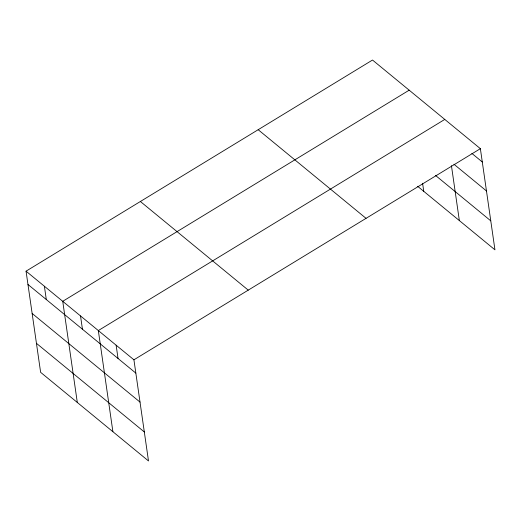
<?xml version="1.0" encoding="UTF-8"?>
<svg xmlns="http://www.w3.org/2000/svg" width="521" height="521" viewBox="0 0 521 521"><rect width="100%" height="100%" fill="white"/><g stroke="black" fill="none" stroke-linecap="round" stroke-linejoin="round"><path stroke-width="0.78" d="M26.05 271.174L133.923 359.809L148.498 460.961L40.625 372.326L26.05 271.174L372.502 60.039L480.375 148.674L494.95 249.826L417.64 186.303M409.18 90.179L62.728 301.307L77.303 402.459M444.778 119.426L98.326 330.561L112.901 431.714M133.923 359.809L480.375 148.674M471.857 153.402L482.29 161.972M453.941 164.239L486.471 190.966M435.536 175.447L490.769 220.839M258.175 129.709L366.048 218.351M140.377 201.497L248.25 290.138M27.965 284.473L135.838 373.108M32.146 313.46L140.019 402.101M36.45 343.332L144.324 431.968M451.433 165.645L459.353 220.578M422.596 183.275L423.755 191.324M116.124 345.182L118.039 358.481M80.527 315.934L82.442 329.233M44.389 286.244L46.304 299.536"/></g></svg>
